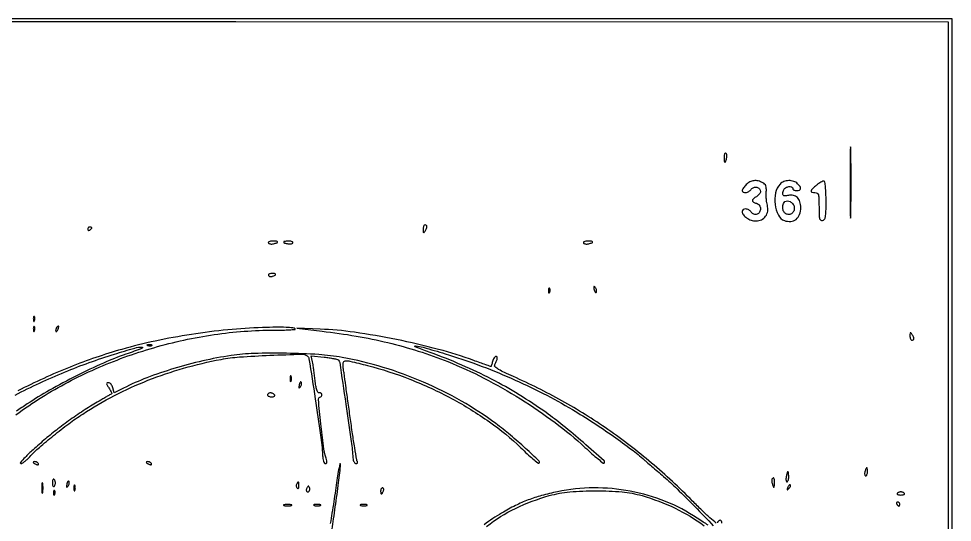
# Model space of a CAD drawing. Extents: x 12 to 724, y 10 to 508.
# Drawn here: x 261.8 to 724, y 259 to 508 of the extents above; entities that cross this region are included whole.
import ezdxf

# ---------------------------------------------------------------- set-up
doc = ezdxf.new("R2010")
doc.units = 0
doc.header["$MEASUREMENT"] = 0
doc.layers.get('0').update_dxf_attribs({"linetype": 'CONTINUOUS'})

msp = doc.modelspace()

# ---------------------------------------------------------------- linework, layer by layer
msp.add_lwpolyline([(12, 266), (12, 24), (368, 24), (724, 24), (724, 266), (724, 508), (368, 508), (12, 508)], close=True)
for points in [[(722.006371, 267, -0.000004), (722.010733, 175.078158, -0.000006), (722.012826, 97.485527), (722.013795, 27.273432, -0.00196), (722.009792, 26.248603, -0.411033), (721.261999, 25.504375, -0.000056), (651.029695, 25.298284, -0.000749), (552.145437, 25.167256, -0.000134), (367.75, 25.248603), (13.5, 25.5), (13.247953, 265.676282, -0.000125), (13.12762, 416.322756, -0.001695), (13.284123, 471.377721, -0.000669), (13.536823, 504.756556, -0.338611), (14.747953, 506.310992, -0.063831), (16.207104, 506.499424, -0.000006), (119.604644, 506.595186, -0.000202), (233.866096, 506.6534, -0.000122), (369.246579, 506.63471), (721.993157, 506.5)], [(673.445414, 427, 0.000799), (673.463457, 415.704203, 0.004005), (673.534328, 409.379687, 0.943075), (673.638179, 409.375598, 0.019683), (673.7481, 411.25, 0.003027), (673.84247, 418.419899, 0.001777), (673.872958, 427, 0.001777), (673.84247, 435.580101, 0.003027), (673.7481, 442.75, 0.019683), (673.638179, 444.624402, 0.943075), (673.534328, 444.620313, 0.004005), (673.463457, 438.295797, 0.000799)], [(611, 439.559017, 0.013228), (611.052843, 437.561938, 0.284356), (611.374914, 437.098164, 0.439388), (611.775037, 437.27602, 0.01719), (612.289489, 438.999004, 0.046215), (612.422423, 439.805232, 0.054994), (612.392509, 440.575304, 0.064046), (612.21553, 441.198685, 0.15438), (611.90612, 441.558021, 0.293546), (611.563512, 441.552033, 0.140077), (611.266173, 441.201819, 0.072514), (611.064213, 440.501616, 0.034022)], [(622, 426, 0.022886), (621.234415, 425.160928, 0.026473), (620.5875, 424.29375, 0.026952), (620.125512, 423.512642, 0.120635), (620, 423, 0.296671), (620.509616, 422.216704, 0.14182), (621.751488, 422.047472, 0.09541), (623.305591, 422.591222, 0.10352), (624.49515, 423.66248, -0.147349), (625.733567, 424.597755, -0.149314), (627.275522, 424.68698, -0.161899), (628.517491, 423.908932, -0.174266), (629, 422.566569, -0.110281), (628.854643, 421.915552, -0.055711), (628.4125, 421.195456, -0.051385), (627.764979, 420.520477, -0.05307), (627, 420, 0.030589), (626.234435, 419.527931, 0.037743), (625.5875, 418.994899, 0.041329), (625.132077, 418.479366, 0.161625), (625, 418.081448, 0.18649), (625.140074, 417.718956, 0.058143), (625.5875, 417.328782, 0.04903), (626.234452, 416.972816, 0.03733), (627, 416.710251, -0.081634), (627.813933, 416.348053, -0.085792), (628.453176, 415.749235, -0.084771), (628.859753, 414.963937, -0.077303), (629, 414.062235, -0.131541), (628.548145, 412.374409, -0.17217), (627.342435, 411.345093, -0.182592), (625.814743, 411.338316, -0.146703), (624.49515, 412.33752, 0.101859), (623.242584, 413.472997, 0.116239), (621.700774, 413.953227, 0.17245), (620.501261, 413.619916, 0.244245), (620, 412.654988, 0.16314), (620.551115, 411.010856, 0.081187), (622.159027, 409.476742, 0.072223), (624.40204, 408.37743, 0.078034), (626.805688, 408, 0.113444), (629.516437, 408.623055, 0.12338), (631.586839, 410.357617, 0.121162), (632.618808, 412.89142, 0.106916), (632.426325, 415.742715, -0.03323), (632.139913, 417.060643, -0.016262), (631.942524, 418.768943, -0.016055), (631.851907, 420.565063, -0.022406), (631.894528, 422.172837, 0.027388), (631.925322, 424.0337, 0.078873), (631.675159, 425.296065, 0.105545), (631.10215, 426.203227, 0.076579), (630.144181, 426.922837, 0.063936), (627.910192, 427.773166, 0.08743), (625.765829, 427.905395, 0.091486), (623.778115, 427.300754, 0.077062)], [(638.702604, 426.223875, 0.135758), (636.539771, 421.920291, 0.079125), (636.319281, 416.107217, 0.084047), (637.873168, 410.856137, 0.1975), (640.876936, 408.192745, 0.102465), (644.069324, 407.771449, 0.151571), (646.679348, 408.795389, 0.140495), (648.382332, 411.19642, 0.083428), (648.984687, 414.678571, 0.078326), (648.558375, 417.470677, 0.12436), (647.290265, 419.514646, 0.137173), (645.307736, 420.585913, 0.105428), (642.83631, 420.617262, -0.035113), (641.024339, 420.385532, -0.243538), (640.233298, 420.739526, -0.23161), (640.04208, 421.606623, -0.032077), (640.606989, 423.418213, -0.173357), (641.482396, 424.437285, -0.09683), (643.050797, 424.965277, -0.124438), (644.446531, 424.802735, -0.311326), (645, 424, 0.191087), (645.151477, 423.618118, 0.088204), (645.5875, 423.29375, 0.068025), (646.234582, 423.073693, 0.048028), (647, 423, 0.084899), (648.369378, 423.234207, 0.284216), (648.916465, 423.91326, 0.186957), (648.649561, 424.979457, 0.042641), (647.428571, 426.428571, 0.120363), (645.529519, 427.58201, 0.082614), (643.023262, 427.938774, 0.082692), (640.538815, 427.464926, 0.121026)], [(656.75, 425.674093, 0.017957), (654.71367, 423.882789, 0.154218), (654.131795, 422.836133, 0.391732), (654.512505, 422.208655, 0.069795), (656, 422, -0.143559), (657.071228, 421.685959, -0.183235), (657.679312, 420.865834, -0.062495), (657.945801, 419.111267, -0.006476), (658, 414.926676, 0.006429), (658.05199, 410.883662, 0.057175), (658.29994, 409.123444, 0.187459), (658.845671, 408.366703, 0.193784), (659.75, 408.190371, 0.201096), (660.668477, 408.801561, 0.102601), (661.194512, 410.109986, 0.039226), (661.444322, 412.615807, 0.005238), (661.5, 417.930362, 0.009259), (661.43076, 421.668958, 0.01643), (661.21557, 424.742747, 0.011257), (660.91183, 427.154831, 0.291934), (660.5, 427.628324, 0.164094), (659.945881, 427.607017, 0.029179), (658.985938, 427.175952, 0.028827), (657.876193, 426.513683, 0.022473)], [(644.960174, 416.547988, -0.139139), (645.730243, 414.805937, -0.13661), (645.478255, 412.905437, -0.15189), (644.32076, 411.544623, -0.178524), (642.674326, 411.191704, -0.133203), (641.276772, 411.794171, -0.124532), (640.332201, 413.033741, -0.108912), (640.014233, 414.719873, -0.084155), (640.384042, 416.558413, -0.147831), (641.16691, 417.567244, -0.156149), (642.360164, 417.946213, -0.12976), (643.728592, 417.581661, -0.090153)], [(296, 403.940983, 0.108972), (296.078288, 403.586039, 0.182303), (296.29375, 403.3746, 0.161196), (296.6179, 403.343488, 0.082592), (297, 403.5, 0.029505), (297.382774, 403.768994, 0.035638), (297.70625, 404.066025, 0.038439), (297.934461, 404.34829, 0.151918), (298, 404.559017, 0.210953), (297.92554, 404.727648, 0.081139), (297.70625, 404.870461, 0.061769), (297.382849, 404.967655, 0.042167), (297, 405, 0.105053), (296.618444, 404.918938, 0.099167), (296.29375, 404.688914, 0.09642), (296.076123, 404.345238, 0.093332)], [(462.015313, 403.75, 0.011293), (462.050422, 402.555791, 0.220444), (462.218347, 402.237851, 0.409657), (462.479509, 402.271114, 0.023197), (463, 403, 0.031558), (463.729028, 404.301377, 0.112355), (463.939692, 405.227035, 0.234725), (463.667076, 405.775753, 0.163584), (463, 406, 0.210568), (462.618823, 405.832025, 0.082215), (462.298248, 405.339063, 0.062416), (462.082804, 404.611405, 0.042523)], [(385.441979, 397.09388, 0.15438), (385.801315, 396.78447, 0.064046), (386.424696, 396.607491, 0.054994), (387.194768, 396.577577, 0.046215), (388.000996, 396.710511, 0.01719), (389.72398, 397.224963, 0.439388), (389.901836, 397.625086, 0.284356), (389.438062, 397.947157, 0.013228), (387.440983, 398, 0.034022), (386.498384, 397.935787, 0.072514), (385.798181, 397.733827, 0.140077), (385.447967, 397.436488, 0.293546)], [(393, 397.616631, 0.33489), (393.435183, 397.039761, 0.041024), (395.086885, 396.711489, 0.040643), (396.813005, 396.654598, 0.247083), (397.558021, 397.09388, 0.293546), (397.552033, 397.436488, 0.140077), (397.201819, 397.733827, 0.072514), (396.501616, 397.935787, 0.034022), (395.559017, 398, 0.014076), (394.577964, 397.972376, 0.023105), (393.751711, 397.887385, 0.019434), (393.120063, 397.7675, 0.349346)], [(541.441979, 397.09388, 0.15438), (541.801315, 396.78447, 0.064046), (542.424696, 396.607491, 0.054994), (543.194768, 396.577577, 0.046215), (544.000996, 396.710511, 0.01719), (545.72398, 397.224963, 0.439388), (545.901836, 397.625086, 0.284356), (545.438062, 397.947157, 0.013228), (543.440983, 398, 0.034022), (542.498384, 397.935787, 0.072514), (541.798181, 397.733827, 0.140077), (541.447967, 397.436488, 0.293546)], [(385.473008, 381.043674, 0.126981), (385.809536, 380.720854, 0.081026), (386.321649, 380.533742, 0.072258), (386.926665, 380.506898, 0.066719), (387.532025, 380.650663, 0.027681), (388.769457, 381.205874, 0.395517), (388.917133, 381.622791, 0.275668), (388.476999, 381.936989, 0.020503), (386.940983, 382, 0.045552), (386.193244, 381.931736, 0.099152), (385.660421, 381.719079, 0.177225), (385.42542, 381.405148, 0.214542)], [(524.078947, 373.416667, 0.018894), (524.137993, 372.670344, 0.168741), (524.279315, 372.37858, 0.470617), (524.461564, 372.395823, 0.054073), (524.683114, 372.8125, 0.051402), (524.839148, 373.359369, 0.05415), (524.876576, 373.916927, 0.060344), (524.797407, 374.402231, 0.126455), (524.604167, 374.729167, 0.296942), (524.385309, 374.77538, 0.208169), (524.200665, 374.592839, 0.077125), (524.089945, 374.112848, 0.028489)], [(546.731213, 373.919841, 0.02593), (547.004403, 373.059974, 0.106885), (547.298474, 372.603634, 0.353106), (547.564152, 372.575227, 0.170804), (547.787763, 372.86329, 0.085105), (547.8766, 373.443426, 0.059552), (547.7862, 374.100047, 0.058506), (547.539971, 374.729912, 0.0741), (547.16845, 375.23155, 0.069225), (546.72933, 375.563414, 0.470166), (546.508441, 375.477725, 0.131195), (546.479614, 375.004581, 0.013933)], [(269.078947, 359.416667, 0.018894), (269.137993, 358.670344, 0.168741), (269.279315, 358.37858, 0.470617), (269.461564, 358.395823, 0.054073), (269.683114, 358.8125, 0.051402), (269.839148, 359.359369, 0.05415), (269.876576, 359.916927, 0.060344), (269.797407, 360.402231, 0.126455), (269.604167, 360.729167, 0.296942), (269.385309, 360.77538, 0.208169), (269.200665, 360.592839, 0.077125), (269.089945, 360.112848, 0.028489)], [(280.458881, 354.933469, 0.049364), (280.242038, 354.490157, 0.059701), (280.133355, 354.040231, 0.070517), (280.142323, 353.651151, 0.156651), (280.276326, 353.390341, 0.281567), (280.50546, 353.335123, 0.118528), (280.786868, 353.507038, 0.069269), (281.083816, 353.899181, 0.035865), (281.345077, 354.456872, 0.029555), (281.696703, 355.564815, 0.344086), (281.525317, 355.954259, 0.36195), (281.120758, 355.871774, 0.030391)], [(269.078947, 354.416667, 0.018894), (269.137993, 353.670344, 0.168741), (269.279315, 353.37858, 0.470617), (269.461564, 353.395823, 0.054073), (269.683114, 353.8125, 0.051402), (269.839148, 354.359369, 0.05415), (269.876576, 354.916927, 0.060344), (269.797407, 355.402231, 0.126455), (269.604167, 355.729167, 0.296942), (269.385309, 355.77538, 0.208169), (269.200665, 355.592839, 0.077125), (269.089945, 355.112848, 0.028489)], [(703.015313, 351.25, 0.042523), (703.082804, 350.388595, 0.062416), (703.298248, 349.660937, 0.082215), (703.618823, 349.167975, 0.210568), (704, 349, 0.163584), (704.667076, 349.224247, 0.234725), (704.939692, 349.772965, 0.112355), (704.729028, 350.698623, 0.031558), (704, 352, 0.023197), (703.479509, 352.728886, 0.409657), (703.218347, 352.762149, 0.220444), (703.050422, 352.444209, 0.011293)], [(327.729167, 346.395833, -0.126455), (327.402231, 346.202593, -0.060344), (326.916927, 346.123424, -0.05415), (326.359369, 346.160852, -0.051402), (325.8125, 346.316886, -0.054073), (325.395823, 346.538436, -0.470617), (325.37858, 346.720685, -0.168741), (325.670344, 346.862007, -0.018894), (326.416667, 346.921053, -0.028489), (327.112848, 346.910055, -0.077125), (327.592839, 346.799335, -0.208169), (327.77538, 346.614691, -0.296942)], [(367, 341.463353, 0.018593), (352.903421, 338.78828, 0.017265), (338.687407, 335.018003, 0.017812), (325.313293, 330.446118, 0.025013), (313.770653, 325.360171), (309.041307, 322.98724), (308.412245, 325.49362, 0.053288), (308.059734, 326.452238, 0.061791), (307.525406, 327.263751, 0.071788), (306.899535, 327.814635, 0.145624), (306.276582, 328, 0.082985), (305.565432, 327.881153, 0.340372), (305.339901, 327.539514, 0.116719), (305.547268, 326.88097, 0.010649), (306.464893, 325.413236, -0.012811), (307.090818, 324.402379, -0.020661), (307.565016, 323.507934, -0.015806), (307.886441, 322.777524, -0.329596), (307.829903, 322.559577, -0.037511), (307.571901, 322.381082, -0.000679), (306.128159, 321.537336, -0.001684), (304.439971, 320.561403, -0.001123), (302.5, 319.454397, 0.013414), (295.596504, 315.286854, 0.01048), (288.323891, 310.407835, 0.0105), (281.281349, 305.242016, 0.013694), (275.07352, 300.209103, 0.004867), (268.912869, 294.823495, 0.015723), (264.970524, 291.079859, 0.022032), (262.720653, 288.59469, 0.634808), (263.000297, 288, 0.150227), (263.604117, 288.185608, 0.018898), (264.718062, 289.005055, 0.02084), (265.995389, 290.111205, 0.015903), (267.300983, 291.421463, -0.025105), (272.073193, 296.037687, -0.010022), (279.042426, 301.890441, -0.010051), (286.627308, 307.757641, -0.015052), (293.5, 312.542624, -0.025633), (309.174861, 321.660256, -0.024996), (325.830423, 329.210257, -0.024557), (343.447851, 335.176049, -0.022819), (362, 339.554673, -0.028858), (371.178145, 340.74009, -0.007389), (386.133813, 341.577995, -0.002806), (401.914619, 342.139688, -0.164124), (404.635381, 341.311809, -0.200874), (405.530646, 339.863313, -0.000763), (408.631066, 320.098926, -0.003823), (411.279091, 302.14437, -0.020247), (412.254437, 292.253669, 0.023848), (412.434651, 290.55172, 0.043617), (412.766679, 289.197048, 0.057467), (413.199438, 288.283381, 0.257825), (413.69798, 288.005181, 0.186509), (414.175141, 288.187217, 0.18058), (414.41396, 288.645664, 0.084551), (414.376319, 289.467688, 0.022063), (414.037145, 290.75, -0.041719), (412.706307, 296.720704, -0.007976), (411.375205, 307.762919, -0.002388), (410.186257, 319.703966, -0.349106), (410.900136, 320.800045, 0.127625), (411.721982, 321.333373, 0.219382), (411.965802, 322.096187, 0.230951), (411.542656, 322.747009, 0.135917), (410.629166, 323, -0.255948), (409.97192, 323.360028, -0.062018), (409.419945, 324.518508, -0.038891), (408.947739, 326.423157, -0.013214), (408.552676, 329.25, 0.0035), (408.239936, 331.856186, 0.003266), (407.88385, 334.518535, 0.003253), (407.53671, 336.879311, 0.0111), (407.266742, 338.408842), (406.686463, 341.317684), (413.049454, 340.65262, -0.009628), (415.540254, 340.343692, -0.013334), (417.758725, 339.964433, -0.009857), (419.573609, 339.566783, -0.140177), (420.145751, 339.243778, -0.15888), (420.720314, 338.093318, -0.000311), (423.784435, 317.461424, -0.001869), (426.460349, 298.886675, -0.017488), (427.302202, 290.849737, 0.043162), (427.474004, 289.755007, 0.061261), (427.824778, 288.835129, 0.078377), (428.291278, 288.212622, 0.194844), (428.809017, 288.001987, 0.087919), (429.259485, 288.081109, 0.167093), (429.542291, 288.309983, 0.178494), (429.613757, 288.65195, 0.101933), (429.467075, 289.053273, -0.097358), (429.143629, 289.913964, -0.001158), (428.162668, 295.876811, -0.003438), (427.089795, 302.79474, -0.002234), (425.940652, 310.803273, 0.000102), (424.799654, 319.003526, 0.000133), (423.749934, 326.521899, 0.000099), (422.867049, 332.824015, 0.001196), (422.520776, 335.25, -0.066066), (422.488691, 337.873684, -0.34903), (423.443028, 338.816761, -0.085966), (425.825542, 338.664871, -0.003314), (434.439647, 336.540383, -0.031566), (455.528029, 329.749344, -0.029311), (476.140503, 320.214671, -0.030087), (494.897416, 308.662591, -0.03934), (510.414807, 295.83433, 0.006605), (513.575366, 292.852898, 0.010393), (516.374939, 290.386323, 0.004747), (518.785654, 288.388676, 0.256048), (519.350943, 288.285138, 0.566908), (519.555787, 289.204804, 0.004335), (512.736838, 295.555058, 0.011254), (505.25618, 302.098216, 0.01395), (497.99547, 307.829807, 0.03085), (480.997982, 318.933635, 0.027748), (462.1633, 328.300579, 0.027527), (442.243051, 335.594247, 0.029074), (422, 340.501133, 0.028852), (410.347334, 341.929764, 0.011704), (394.360166, 342.58399, 0.011657), (378.422854, 342.491246, 0.030315)], [(396.157895, 330, 0.017491), (396.189089, 329.10856, 0.078554), (396.306058, 328.601562, 0.447206), (396.474999, 328.540618, 0.174857), (396.662281, 328.75, 0.057986), (396.818615, 329.320008, 0.037979), (396.87034, 330, 0.037979), (396.818615, 330.679992, 0.057986), (396.662281, 331.25, 0.174857), (396.474999, 331.459382, 0.447206), (396.306058, 331.398438, 0.078554), (396.189089, 330.89144, 0.017491)], [(400.731213, 327.080159, 0.013933), (400.479614, 325.995419, 0.131195), (400.508441, 325.522275, 0.470166), (400.72933, 325.436586, 0.069225), (401.16845, 325.76845, 0.0741), (401.539971, 326.270088, 0.058506), (401.7862, 326.899953, 0.059552), (401.8766, 327.556574, 0.085105), (401.787763, 328.13671, 0.170804), (401.564152, 328.424773, 0.353106), (401.298474, 328.396366, 0.106885), (401.004403, 327.940026, 0.02593)], [(385, 322, 0.195654), (385.155423, 321.618015, 0.086673), (385.604836, 321.29375, 0.066561), (386.270941, 321.073608, 0.0466), (387.059017, 321, 0.047867), (387.804599, 321.071541, 0.104212), (388.33165, 321.29375, 0.181468), (388.558599, 321.621877, 0.202618), (388.5, 322, 0.08825), (388.157656, 322.382836, 0.053305), (387.640225, 322.70625, 0.051278), (387.038022, 322.925833, 0.061875), (386.440983, 323, 0.067639), (385.890182, 322.925146, 0.08433), (385.423289, 322.70625, 0.09965), (385.111069, 322.38134, 0.142666)], [(269, 288.606989, 0.2252), (269.088769, 288.419896, 0.029412), (269.455882, 288.154486, 0.029555), (269.957462, 287.875192, 0.020646), (270.551938, 287.618443, 0.036408), (271.131719, 287.443138, 0.155351), (271.487528, 287.474315, 0.32948), (271.606889, 287.674071, 0.1144), (271.492921, 288.011454, 0.115814), (270.901891, 288.603931, 0.080554), (270.026239, 288.969265, 0.115534), (269.291154, 288.972535, 0.349578)], [(325, 288.606989, 0.2252), (325.088769, 288.419896, 0.029412), (325.455882, 288.154486, 0.029555), (325.957462, 287.875192, 0.020646), (326.551938, 287.618443, 0.036408), (327.131719, 287.443138, 0.155351), (327.487528, 287.474315, 0.32948), (327.606889, 287.674071, 0.1144), (327.492921, 288.011454, 0.115814), (326.901891, 288.603931, 0.080554), (326.026239, 288.969265, 0.115534), (325.291154, 288.972535, 0.349578)], [(641.755249, 281.5, 0.031701), (641.634359, 280.541823, 0.053628), (641.670744, 279.734375, 0.076393), (641.843992, 279.183445, 0.285831), (642.138672, 279, 0.249889), (642.469414, 279.176307, 0.064968), (642.746985, 279.734375, 0.050289), (642.937276, 280.542347, 0.032714), (643, 281.5, 0.014412), (642.972369, 282.458419, 0.023639), (642.88737, 283.265625, 0.020244), (642.767351, 283.880837, 0.347462), (642.616577, 284, 0.300822), (642.443639, 283.885601, 0.017542), (642.2054, 283.265625, 0.021857), (641.966135, 282.4582, 0.013875)], [(680.710251, 284, 0.040966), (680.575635, 283.233678, 0.070464), (680.607123, 282.5875, 0.106581), (680.789795, 282.157535, 0.24384), (681.09362, 282, 0.206609), (681.440102, 282.149557, 0.082769), (681.733751, 282.5875, 0.063112), (681.933456, 283.234359, 0.043375), (682, 284, 0.018041), (681.972329, 284.766644, 0.029316), (681.887385, 285.4125, 0.029396), (681.766282, 285.890445, 0.326917), (681.616631, 286, 0.269386), (681.439563, 285.897136, 0.023188), (681.192243, 285.4125, 0.025621), (680.938458, 284.766387, 0.016817)], [(273.272364, 276, 0.008087), (273.298431, 274.38851, 0.039503), (273.399666, 273.482812, 0.611425), (273.546986, 273.439977, 0.142433), (273.705733, 273.75, 0.029693), (273.840649, 274.774707, 0.017887), (273.884498, 276, 0.017887), (273.840649, 277.225293, 0.029693), (273.705733, 278.25, 0.142433), (273.546986, 278.560023, 0.611425), (273.399666, 278.517188, 0.039503), (273.298431, 277.61149, 0.008087)], [(278.5, 278.5, 0.031081), (278.55311, 277.646454, 0.065524), (278.720312, 277.005417, 0.125974), (278.966091, 276.672983, 0.31953), (279.25, 276.654508, 0.107182), (279.537543, 276.93173, 0.051073), (279.779688, 277.387826, 0.047331), (279.944413, 277.936991, 0.049246), (280, 278.5, 0.049246), (279.944413, 279.063009, 0.047331), (279.779688, 279.612174, 0.051073), (279.537543, 280.06827, 0.107182), (279.25, 280.345492, 0.31953), (278.966091, 280.327017, 0.125974), (278.720312, 279.994583, 0.065524), (278.55311, 279.353546, 0.031081)], [(285.731213, 278.080159, 0.013933), (285.479614, 276.995419, 0.131195), (285.508441, 276.522275, 0.470166), (285.72933, 276.436586, 0.069225), (286.16845, 276.76845, 0.0741), (286.539971, 277.270088, 0.058506), (286.7862, 277.899953, 0.059552), (286.8766, 278.556574, 0.085105), (286.787763, 279.13671, 0.170804), (286.564152, 279.424773, 0.353106), (286.298474, 279.396366, 0.106885), (286.004403, 278.940026, 0.02593)], [(289.157895, 276, 0.017491), (289.189089, 275.10856, 0.078554), (289.306058, 274.601562, 0.447206), (289.474999, 274.540618, 0.174857), (289.662281, 274.75, 0.057986), (289.818615, 275.320008, 0.037979), (289.87034, 276, 0.037979), (289.818615, 276.679992, 0.057986), (289.662281, 277.25, 0.174857), (289.474999, 277.459382, 0.447206), (289.306058, 277.398438, 0.078554), (289.189089, 276.89144, 0.017491)], [(399.446149, 277.912868, 0.090569), (399.257168, 277.429833, 0.076639), (399.235589, 276.881122, 0.076786), (399.380187, 276.352368, 0.091551), (399.672847, 275.927153, 0.141706), (400.028511, 275.731066, 0.282794), (400.321429, 275.831029, 0.135981), (400.515007, 276.264011, 0.037548), (400.571429, 277.014286, 0.008897), (400.544594, 278.522161, 0.218731), (400.36139, 278.886183, 0.427566), (400.073167, 278.84726, 0.018728)], [(634.684149, 280.25, 0.130202), (634.569653, 279.828976, 0.035157), (634.614064, 279.132812, 0.033107), (634.778841, 278.320693, 0.029036), (635.054847, 277.5, 0.009218), (635.536295, 276.364166, 0.501737), (635.732671, 276.31997, 0.207728), (635.873612, 276.609912, 0.004321), (635.929715, 278.25, 0.019013), (635.907952, 279.995363, 0.12731), (635.650584, 280.816455, 0.448762), (635.233592, 280.888097, 0.093477)], [(642.564293, 276.293128, 0.008399), (642.21821, 275.336218, 0.286372), (642.270328, 275.111181, 0.400052), (642.463552, 275.106486, 0.011214), (643.124088, 275.733333, 0.043285), (643.558688, 276.246577, 0.063152), (643.837219, 276.768815, 0.082976), (643.927901, 277.220211, 0.20742), (643.806872, 277.526461, 0.278911), (643.538684, 277.59249, 0.120343), (643.210949, 277.395085, 0.070189), (642.866277, 276.940734, 0.036269)], [(279.078947, 273.416667, 0.018894), (279.137993, 272.670344, 0.168741), (279.279315, 272.37858, 0.470617), (279.461564, 272.395823, 0.054073), (279.683114, 272.8125, 0.051402), (279.839148, 273.359369, 0.05415), (279.876576, 273.916927, 0.060344), (279.797407, 274.402231, 0.126455), (279.604167, 274.729167, 0.296942), (279.385309, 274.77538, 0.208169), (279.200665, 274.592839, 0.077125), (279.089945, 274.112848, 0.028489)], [(404.582949, 276.134215, 0.052326), (404.327923, 275.604943, 0.061761), (404.20609, 275.06291, 0.07231), (404.228156, 274.59012, 0.149701), (404.399864, 274.266802, 0.208213), (405.031223, 274.018401, 0.228122), (405.610436, 274.323111, 0.143258), (405.913564, 275.144952, 0.097944), (405.787251, 276.138246, 0.033951), (405.536207, 276.749629, 0.286646), (405.294341, 276.899578, 0.233206), (405.012891, 276.759582, 0.024362)], [(441, 274.5, 0.024748), (441.028469, 273.925176, 0.039339), (441.115447, 273.440625, 0.046727), (441.241071, 273.096084, 0.289661), (441.393011, 273, 0.222225), (441.579329, 273.087111, 0.030693), (441.839659, 273.440625, 0.030395), (442.112506, 273.925442, 0.02136), (442.361626, 274.5, 0.055937), (442.511135, 275.074366, 0.100118), (442.483616, 275.559375, 0.147206), (442.289193, 275.877514, 0.184534), (441.968615, 276, 0.152681), (441.599211, 275.884506, 0.098158), (441.284531, 275.559375, 0.08088), (441.07223, 275.073532, 0.062722)], [(696.654508, 273.25, 0.31953), (696.672983, 272.966091, 0.125974), (697.005417, 272.720312, 0.065524), (697.646454, 272.55311, 0.031081), (698.5, 272.5, 0.031081), (699.353546, 272.55311, 0.065524), (699.994583, 272.720312, 0.125974), (700.327017, 272.966091, 0.31953), (700.345492, 273.25, 0.107182), (700.06827, 273.537543, 0.051073), (699.612174, 273.779688, 0.047331), (699.063009, 273.944413, 0.049246), (698.5, 274, 0.049246), (697.936991, 273.944413, 0.047331), (697.387826, 273.779688, 0.051073), (696.93173, 273.537543, 0.107182)], [(696.5, 268, 0.029505), (696.768994, 267.617226, 0.035638), (697.066025, 267.29375, 0.038439), (697.34829, 267.065539, 0.151918), (697.559017, 267, 0.210953), (697.727648, 267.07446, 0.081139), (697.870461, 267.29375, 0.061769), (697.967655, 267.617151, 0.042167), (698, 268, 0.105053), (697.918938, 268.381556, 0.099167), (697.688914, 268.70625, 0.09642), (697.345238, 268.923877, 0.093332), (696.940983, 269, 0.108972), (696.586039, 268.921712, 0.182303), (696.3746, 268.70625, 0.161196), (696.343488, 268.3821, 0.082592)], [(393.25, 267.310674, 0.039571), (394.047266, 267.168469, 0.024357), (395, 267.122029, 0.024357), (395.952734, 267.168469, 0.039571), (396.75, 267.310674, 0.161593), (397.00914, 267.478988, 0.542911), (396.957812, 267.633659, 0.052887), (396.251983, 267.740287, 0.011065), (395, 267.767997, 0.011065), (393.748017, 267.740287, 0.052887), (393.042188, 267.633659, 0.542911), (392.99086, 267.478988, 0.161593)], [(408.269032, 267.307009, 0.037336), (409.036634, 267.167106, 0.029507), (409.880008, 267.127736, 0.030339), (410.671085, 267.185595, 0.06278), (411.269032, 267.344063, 0.31318), (411.386009, 267.52287, 0.333666), (411.257153, 267.684921, 0.052471), (410.580113, 267.787295, 0.014395), (409.5, 267.805051, 0.012823), (408.431793, 267.764444, 0.080377), (407.900903, 267.643467, 0.597527), (407.883358, 267.48334, 0.087174)], [(431.269032, 267.307009, 0.037336), (432.036634, 267.167106, 0.029507), (432.880008, 267.127736, 0.030339), (433.671085, 267.185595, 0.06278), (434.269032, 267.344063, 0.31318), (434.386009, 267.52287, 0.333666), (434.257153, 267.684921, 0.052471), (433.580113, 267.787295, 0.014395), (432.5, 267.805051, 0.012823), (431.431793, 267.764444, 0.080377), (430.900903, 267.643467, 0.597527), (430.883358, 267.48334, 0.087174)]]:
    msp.add_lwpolyline(points, format="xyb", close=True)
for points in [[(260.470744, 312.145465, -0.019518), (273.289023, 320.848252, -0.035796), (299.837422, 334.867845, -0.03341), (328.725232, 345.330918, -0.033523), (358.645383, 351.823488, -0.036682), (388.272621, 354, 0.005345), (392.471443, 354.044891, 0.009725), (395.899318, 354.184931, 0.005355), (398.611348, 354.377783, 0.639028), (398.70378, 354.629553, 0.174954), (397.594015, 355.150648, 0.012904), (394.189341, 355.378371, 0.013413), (389.385041, 355.446381, 0.004734), (382.5, 355.293941, 0.01662), (365.372422, 354.181794, 0.013897), (347.296212, 351.89443, 0.013929), (329.425747, 348.614486, 0.016972), (312.918362, 344.516798, 0.026019), (287.288051, 335.758314, 0.022493), (261.396245, 323.999913, 0.0226)], [(607.156701, 258.599502, -0.006999), (604.008658, 261.274795, -0.012193), (600.113326, 264.851466, -0.006178), (595.377297, 269.53212, 0.022563), (575.081878, 288.316632, 0.023819), (553.527661, 304.838954, 0.024076), (530.727646, 319.077416, 0.024209), (506.705361, 331.029684, -0.008001), (502.269692, 333.060109, -0.025429), (499.402275, 334.612202, -0.034114), (497.665889, 335.839222, -0.329758), (497.455361, 336.66248, 0.000188), (497.707533, 337.282429, 0.000101), (498.018315, 338.047728, 0.0001), (498.334994, 338.82845, 0.000157), (498.606989, 339.5, 0.062831), (498.759097, 340.074055, 0.111407), (498.716093, 340.559375, 0.154746), (498.489789, 340.878163, 0.163024), (498.126041, 341, 0.184437), (497.664024, 340.823573, 0.06004), (497.173369, 340.265625, 0.050399), (496.730858, 339.456887, 0.03853), (496.410644, 338.5, -0.007056), (496.15567, 337.541591, -0.011394), (495.908695, 336.734375, -0.005236), (495.680657, 336.068998, -0.317614), (495.582995, 336, -0.085631), (495.427737, 336.026786, -0.000162), (493.001293, 336.890606, -0.001173), (490.274631, 337.869517, -0.000726), (487.075337, 339.031851, 0.023079), (469.674436, 344.48685, 0.014265), (448.794145, 349.356205, 0.014316), (428.010727, 352.965563, 0.026714), (411, 354.499046), (399.5, 354.918864), (412, 353.492119, -0.014179), (428.858602, 351.081915, -0.016744), (444.635167, 347.820658, -0.017346), (459.652522, 343.631838, -0.017733), (474.23163, 338.439058, -0.024554), (492.138745, 330.297239, -0.020587), (510.276717, 319.984347, -0.020713), (527.370115, 308.300544, -0.025994), (542.133979, 296.041203, 0.005474), (545.609254, 292.905932, 0.009076), (548.616519, 290.3476, 0.003275), (551.207325, 288.251623, 0.381852), (551.607328, 288.273994, 0.43255), (551.571696, 289.419423, 0.001903), (541.34158, 298.381034, 0.008159), (531.256682, 306.862913, 0.016061), (522.923193, 313.209077, 0.017044), (509.516794, 322.081581, 0.01823), (495.829319, 329.811504, 0.017642), (481.210446, 336.735884, 0.014066), (465, 343.190687, -0.007916), (458.129464, 345.829028, -0.871796), (458.244026, 346.28587, -0.042962), (462.09414, 345.526218, -0.002808), (473, 342.315764, -0.015979), (489.18489, 336.882791, -0.01434), (505.592984, 330.243516, -0.014446), (521.455386, 322.7358, -0.017007), (536, 314.696068, -0.009128), (546.193305, 308.344687, -0.008751), (556.294201, 301.537853, -0.009108), (565.195712, 295.065346, -0.021701), (571.5, 289.858901, 0.004933), (572.698145, 288.79988, 0.00073), (575.141408, 286.689124, 0.000823), (578.036055, 284.20407, 0.000708), (581.087771, 281.600356, -0.016825), (587.742614, 275.54123, -0.006637), (596.500888, 266.781225, -0.001288), (605.686255, 257.298084, -0.408798)], [(260.04956, 321.933469, -0.021035), (284.562403, 333.280213, -0.023171), (309.173142, 342.128073, -0.004569), (319.289021, 345.142949, -0.070129), (322.885783, 345.651596, -0.834025), (322.997178, 345.042749, -0.007472), (314.932616, 342.130708, 0.021953), (303.791627, 337.739175, 0.011797), (290.442861, 331.406348, 0.011738), (277.141234, 324.310791, 0.018342), (266.080145, 317.52625, -0.005416), (260.509047, 313.907677, -0.022258)], [(417.04153, 255.619029, -0.000813), (417.718863, 260.657812, -0.000893), (418.53573, 266.581487, -0.00079), (419.40752, 272.75, 0.003538), (420.201235, 278.597857, 0.005944), (420.774518, 283.520312, 0.001432), (421.206269, 287.772475, 0.443315), (421.000084, 288, 0.360675), (420.731421, 287.777219, 0.001828), (420.05412, 284.107813, 0.00673), (419.340065, 279.830345, 0.004077), (418.60446, 274.75, -0.003489), (417.809556, 269.214228, -0.003217), (416.916634, 263.538022, -0.003212), (416.055936, 258.490312, -0.010665)], [(603.19101, 257.577794, -0.008355), (600.657226, 259.132649, -0.005103), (597.71689, 261.047786, 0.051669), (581.996851, 269.317347, 0.048726), (564.604661, 274.387352, 0.048435), (546.456978, 276.015559, 0.049731), (528.5, 274.092364, 0.015088), (520.588185, 272.187653, 0.024374), (514.004336, 270.041152, 0.024898), (507.760469, 267.299997, 0.016659), (500.899801, 263.580607, 0.031573), (492.268168, 257.760857, 0.038989)], [(493.470801, 256.998037, -0.053294), (507.786297, 265.894974, -0.044881), (524.5, 272.183826, -0.045028), (534.605605, 274.024681, -0.022537), (547.591743, 274.611085, -0.022524), (560.515809, 274.029365, -0.047231), (570.395035, 272.186577, -0.042463), (586.724013, 265.971609, -0.047082), (601.176118, 257.256466, -0.046503)], [(609.975249, 258.562352, 0.138284), (609.762515, 259.587607, 0.279824), (609.083333, 260, 0.118593), (608.698885, 259.907514, 0.066719), (608.301977, 259.632812, 0.060659), (607.953314, 259.227971, 0.060069), (607.710631, 258.75, -0.517871)]]:
    msp.add_lwpolyline(points, format="xyb")

doc.saveas('drawing.dxf')
